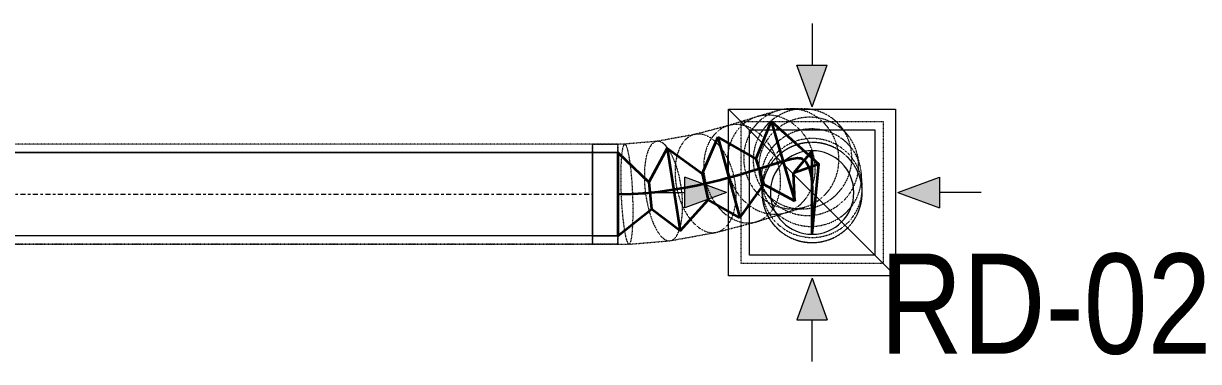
# Model space of a CAD drawing. Header units: inches. Extents: x -83664 to 20107, y -47222 to 19398.
# Drawn here: x 5809 to 8623, y -36241 to -35431 of the extents above; entities that cross this region are included whole.
import ezdxf

# ---------------------------------------------------------------- set-up
doc = ezdxf.new("R2010")
doc.units = ezdxf.units.IN
doc.header["$MEASUREMENT"] = 0
doc.linetypes.add('Center', pattern=[29.999999, 12, -6, 6, -6])
doc.linetypes.add('Hidden 0_50', pattern=[1.0584, 0.5292, -0.5292])
for name, color, linetype, lineweight in [('A-DETL-GENF', 7, 'Continuous', 9), ('G-ANNO-TEXT', 7, 'Continuous', 9), ('M-HVAC-CDFF', 7, 'Continuous', 9), ('M-HVAC-DUCT-CNTR', 7, 'Center', 9)]:
    doc.layers.add(name, color=color, linetype=linetype, lineweight=lineweight)
doc.layers.add('M-HVAC-DUCT', color=7, linetype='Continuous', lineweight=9, true_color=0xffe97f)
doc.layers.add('M-HVAC-DUCT-PATT', color=7, linetype='Continuous', lineweight=35, true_color=0x007f00)
doc.styles.add('Arial Narrow_21', font='ARIALN.TTF', dxfattribs={"height": 240})

# ---------------------------------------------------------------- blocks, each defined once
blk = doc.blocks.new('GCE-AT-Return Air Rectangular Diffuser - 300X300-7590694-FIRST FLOOR AC CONDITIONING LAYOUT - PART A')
at = {"layer": 'A-DETL-GENF', "true_color": 0xff00ff}
for points in [[(0, 205), (36.4, 305), (-36.4, 305)], [(-305, -36.4), (-205, 0), (-305, 36.4)], [(305, -36.4), (305, 36.4), (205, 0)], [(36.4, -305), (0, -205), (-36.4, -305)]]:
    blk.add_hatch(color=6, dxfattribs=at).paths.add_polyline_path(points)
at = {"layer": 'A-DETL-GENF', "color": 6, "true_color": 0xff00ff}
for p, q in [((0, 405), (0, 305)), ((0, 205), (-36.4, 305)), ((-36.4, 305), (36.4, 305)), ((0, 205), (36.4, 305)), ((-200, 200), (200, 200)), ((-200, -200), (-200, 200)), ((-200, 200), (200, -200)), ((200, 200), (200, -200)), ((-205, 0), (-305, 36.4)), ((-305, -36.4), (-305, 36.4)), ((205, 0), (305, 36.4)), ((305, 36.4), (305, -36.4)), ((405, 0), (305, 0)), ((-405, 0), (-305, 0)), ((-205, 0), (-305, -36.4)), ((205, 0), (305, -36.4)), ((200, -200), (-200, -200)), ((0, -205), (-36.4, -305)), ((0, -205), (36.4, -305)), ((-36.4, -305), (36.4, -305)), ((0, -405), (0, -305))]:
    blk.add_line(p, q, dxfattribs=at)
blk = doc.blocks.new('M_Rectangular to Round Transition - Angle - 45 Degree-V62-FIRST FLOOR AC CONDITIONING LAYOUT - PART A')
at = {"layer": 'M-HVAC-DUCT', "color": 6, "true_color": 0xff00ff}
for p, q in [((0, 100), (60.4, 100)), ((60.4, 100), (0, 100)), ((0, 100), (0, -100)), ((0, -100), (0, 100)), ((60.4, 0), (60.4, 100)), ((60.4, 0), (60.4, 100)), ((60.4, -100), (60.4, 0)), ((60.4, -100), (60.4, 0)), ((0, -100), (60.4, -100)), ((60.4, -100), (0, -100))]:
    blk.add_line(p, q, dxfattribs=at)
blk = doc.blocks.new('M_Rectangular to Round Transition - Angle - 45 Degree-7606913-FIRST FLOOR AC CONDITIONING LAYOUT - PART A')
at = {"layer": 'M-HVAC-DUCT', "color": 6, "true_color": 0xff00ff}
for p, q in [((153610.5, 68092.7), (153910.5, 68092.7)), ((153610.5, 67792.7), (153610.5, 68092.7)), ((153910.5, 68092.7), (153910.5, 67792.7)), ((153910.5, 67792.7), (153610.5, 67792.7))]:
    blk.add_line(p, q, dxfattribs=at)
for start, end in [(90, 180), (0, 90), (180, 270), (270, 0)]:
    blk.add_arc((153760.5, 67942.7), 100, start, end, dxfattribs=at)
blk = doc.blocks.new('TEMW-SMBZ-HO-BM-HVAC-00002_rvt-1-FIRST FLOOR AC CONDITIONING LAYOUT - PART A')
at = {"layer": 'M-HVAC-DUCT', "color": 6, "linetype": 'Hidden 0_50', "true_color": 0xff00ff}
for p, q in [((159072.4, 62732), (159022.7, 62717.4)), ((159134, 62736.3), (159103.1, 62736.4)), ((158955.2, 62696.4), (158871.7, 62674.4)), ((159021.5, 62717), (158952.5, 62695.7)), ((158984.4, 62365.8), (158984.4, 62705.8)), ((158984.4, 62705.8), (159324.4, 62705.8)), ((159324.4, 62705.8), (159324.4, 62365.8)), ((158874.8, 62675.1), (158781.9, 62658.2)), ((159239.9, 62673.2), (159223, 62693.9)), ((158628.4, 62651.8), (156718.4, 62651.8)), ((158628.4, 62651.8), (156718.4, 62651.8)), ((158628.4, 62411.8), (158628.4, 62651.8)), ((158628.4, 62651.8), (158628.4, 62411.8)), ((158628.4, 62651.8), (158688.8, 62651.8)), ((158688.8, 62651.8), (158628.4, 62651.8)), ((158628.4, 62411.8), (158628.4, 62651.8)), ((158628.4, 62651.8), (158628.4, 62411.8)), ((158705.9, 62651.8), (158688.8, 62651.8)), ((158688.8, 62651.8), (158688.8, 62411.8)), ((158688.8, 62651.8), (158688.8, 62411.8)), ((158688.8, 62531.8), (158688.8, 62651.8)), ((158688.8, 62531.8), (158688.8, 62651.8)), ((158783.3, 62658.4), (158705.8, 62651.8)), ((159269.4, 62599.4), (159262.3, 62628.3)), ((159029.8, 62568.5), (159036, 62543.2)), ((159033, 62562.3), (159034.7, 62538.2)), ((159274.2, 62555), (159272.4, 62580.3)), ((158688.8, 62411.8), (158688.8, 62531.8)), ((158688.8, 62411.8), (158688.8, 62531.8)), ((159034.4, 62547.5), (159034.4, 62536.8)), ((159039.8, 62538.8), (159052.1, 62523.7)), ((159274.3, 62534.7), (159274.4, 62545.6)), ((159090.8, 62487.3), (159136.8, 62500.8)), ((159021.3, 62465.7), (159092.1, 62487.7)), ((159106.1, 62496.4), (159128.8, 62496.4)), ((158926.9, 62440.8), (159018.6, 62464.9)), ((158716.1, 62411.8), (158813.6, 62420.1)), ((158815.1, 62420.3), (158923.8, 62440.1)), ((156718.4, 62411.8), (158628.4, 62411.8)), ((158628.4, 62411.8), (156718.4, 62411.8)), ((158628.4, 62411.8), (158688.8, 62411.8)), ((158688.8, 62411.8), (158628.4, 62411.8)), ((158688.8, 62411.8), (158716, 62411.8)), ((159324.4, 62365.8), (158984.4, 62365.8))]:
    blk.add_line(p, q, dxfattribs=at)
at = {"layer": 'M-HVAC-DUCT', "color": 6, "true_color": 0xff00ff}
for p, q in [((156718.4, 62631.8), (158628.4, 62631.8)), ((158628.4, 62631.8), (156718.4, 62631.8)), ((158628.4, 62631.8), (158628.4, 62431.8)), ((158628.4, 62431.8), (158628.4, 62631.8)), ((158628.4, 62431.8), (156718.4, 62431.8)), ((158628.4, 62431.8), (156718.4, 62431.8))]:
    blk.add_line(p, q, dxfattribs=at)
at = {"layer": 'M-HVAC-DUCT', "color": 6, "linetype": 'Hidden 0_50', "true_color": 0xff00ff}
for start, end in [(90, 180), (97.2318, 277.2318), (277.2318, 97.2318), (0, 90), (180, 270), (270, 0)]:
    blk.add_arc((159154.4, 62535.8), 120, start, end, dxfattribs=at)
for points in [[(159084.5, 62734.8), (159074.7, 62733.1), (159055.6, 62727), (159030.2, 62710.3), (159010, 62687.2), (158996.2, 62659.3), (158989.7, 62628.5), (158991.1, 62596.8), (159000.3, 62566.5), (159016.5, 62539.5), (159038.8, 62517.8), (159065.5, 62502.9), (159094.9, 62495.6), (159114.9, 62496.3), (159124.7, 62498)], [(159114.6, 62734.8), (159104.4, 62733.1), (159084.4, 62727), (159057.6, 62710.3), (159035.8, 62687.2), (159020.5, 62659.3), (159012.8, 62628.4), (159013.2, 62596.7), (159021.6, 62566.4), (159037.5, 62539.5), (159059.8, 62517.8), (159087, 62502.8), (159117.2, 62495.6), (159138, 62496.2), (159148.2, 62497.9)], [(159124.7, 62498), (159134.5, 62499.7), (159153.6, 62505.8), (159179, 62522.5), (159199.2, 62545.6), (159213, 62573.5), (159219.5, 62604.4), (159218.1, 62636), (159208.9, 62666.4), (159192.7, 62693.3), (159170.4, 62715), (159143.7, 62730), (159114.3, 62737.2), (159094.3, 62736.5), (159084.5, 62734.8)], [(159148.2, 62497.9), (159158.4, 62499.6), (159178.4, 62505.7), (159205.2, 62522.4), (159227, 62545.5), (159242.3, 62573.4), (159250, 62604.3), (159249.7, 62636), (159241.2, 62666.3), (159225.3, 62693.2), (159203, 62714.9), (159175.8, 62729.9), (159145.6, 62737.1), (159124.9, 62736.5), (159114.6, 62734.8)], [(158963.1, 62698), (158955.3, 62696.9), (158940.3, 62692.1), (158921, 62677.2), (158906.2, 62655.8), (158896.9, 62629.2), (158893.7, 62599.3), (158896.9, 62568.2), (158906.2, 62537.9), (158921, 62510.5), (158940.3, 62487.9), (158962.8, 62471.7), (158986.9, 62462.8), (159002.9, 62462.3), (159010.7, 62463.4)], [(159033.7, 62719.9), (159024.7, 62718.5), (159007.4, 62712.9), (158984.7, 62696.9), (158966.9, 62674.6), (158955.2, 62647.3), (158950.5, 62616.9), (158953, 62585.6), (158962.6, 62555.4), (158978.6, 62528.4), (158999.9, 62506.4), (159025.1, 62491), (159052.5, 62483.1), (159070.9, 62483.3), (159079.8, 62484.8)], [(159010.7, 62463.4), (159018.5, 62464.5), (159033.5, 62469.3), (159052.8, 62484.2), (159067.6, 62505.6), (159076.9, 62532.2), (159080.1, 62562.1), (159076.9, 62593.2), (159067.6, 62623.5), (159052.8, 62650.9), (159033.5, 62673.5), (159011, 62689.7), (158986.9, 62698.6), (158970.8, 62699.1), (158963.1, 62698)], [(159130.9, 62714.8), (159120.6, 62713.3), (159100.2, 62707.6), (159072.8, 62691.6), (159050.4, 62669.3), (159034.5, 62642.1), (159026.2, 62612), (159026.1, 62580.9), (159034.1, 62551), (159049.8, 62524.4), (159072, 62502.8), (159099.3, 62487.7), (159129.8, 62480.1), (159150.8, 62480.5), (159161.2, 62482)], [(159079.8, 62484.8), (159088.8, 62486.2), (159106.2, 62491.8), (159128.9, 62507.8), (159146.6, 62530.1), (159158.3, 62557.4), (159163, 62587.8), (159160.5, 62619.1), (159151, 62649.3), (159135, 62676.3), (159113.6, 62698.3), (159088.5, 62713.7), (159061.1, 62721.5), (159042.7, 62721.4), (159033.7, 62719.9)], [(159161.2, 62482), (159171.5, 62483.5), (159191.9, 62489.2), (159219.3, 62505.2), (159241.7, 62527.5), (159257.6, 62554.7), (159265.9, 62584.9), (159266, 62615.9), (159257.9, 62645.8), (159242.3, 62672.4), (159220, 62694), (159192.7, 62709.1), (159162.3, 62716.7), (159141.3, 62716.3), (159130.9, 62714.8)], [(158877.9, 62675.6), (158871.7, 62674.9), (158860.1, 62670.9), (158845.1, 62657.2), (158833.9, 62636.7), (158827.2, 62610.8), (158825.4, 62581.3), (158828.6, 62550.2), (158836.6, 62519.6), (158848.9, 62491.5), (158864.6, 62468), (158882.7, 62450.6), (158902, 62440.5), (158914.6, 62439), (158920.8, 62439.7)], [(158920.8, 62439.7), (158926.9, 62440.3), (158938.6, 62444.3), (158953.5, 62458), (158964.7, 62478.5), (158971.4, 62504.4), (158973.3, 62533.9), (158970.1, 62565.1), (158962, 62595.7), (158949.7, 62623.7), (158934, 62647.2), (158915.9, 62664.7), (158896.7, 62674.8), (158884, 62676.2), (158877.9, 62675.6)], [(159137.7, 62687.1), (159127.3, 62685.7), (159106.9, 62680.4), (159079.4, 62664.9), (159056.9, 62643), (159040.9, 62616.2), (159032.5, 62586.4), (159032.3, 62555.5), (159040.3, 62525.8), (159056, 62499.1), (159078.3, 62477.3), (159105.6, 62462), (159136.2, 62454.1), (159157.3, 62454.1), (159167.7, 62455.5)], [(159167.7, 62455.5), (159178.1, 62456.9), (159198.5, 62462.2), (159226, 62477.7), (159248.5, 62499.6), (159264.5, 62526.4), (159272.9, 62556.2), (159273.1, 62587.1), (159265, 62616.8), (159249.4, 62643.5), (159227.1, 62665.3), (159199.7, 62680.6), (159169.2, 62688.5), (159148.1, 62688.5), (159137.7, 62687.1)], [(158705.9, 62651.8), (158704.6, 62651.8), (158702.4, 62649), (158699.5, 62636.9), (158697.3, 62617.6), (158696.2, 62592.5), (158696, 62563.2), (158696.8, 62531.8), (158698.6, 62500.4), (158701.3, 62471.1), (158704.6, 62446), (158708.3, 62426.7), (158712.2, 62414.5), (158714.7, 62411.8), (158716, 62411.8)], [(158716, 62411.8), (158717.2, 62411.8), (158719.5, 62414.5), (158722.4, 62426.7), (158724.5, 62446), (158725.7, 62471.1), (158725.9, 62500.4), (158725.1, 62531.8), (158723.3, 62563.2), (158720.6, 62592.5), (158717.3, 62617.6), (158713.6, 62636.9), (158709.6, 62649), (158707.1, 62651.8), (158705.9, 62651.8)], [(158783.7, 62658.4), (158779.9, 62658.2), (158772.8, 62655), (158763.6, 62642.4), (158756.9, 62622.7), (158753.1, 62597.3), (158752.3, 62568), (158754.6, 62536.7), (158760, 62505.6), (158768, 62476.8), (158778, 62452.2), (158789.4, 62433.6), (158801.5, 62422.2), (158809.4, 62419.9), (158813.2, 62420.1)], [(158813.2, 62420.1), (158817, 62420.3), (158824.2, 62423.5), (158833.3, 62436.1), (158840, 62455.8), (158843.9, 62481.2), (158844.7, 62510.5), (158842.3, 62541.8), (158837, 62572.9), (158829, 62601.7), (158818.9, 62626.3), (158807.5, 62644.9), (158795.4, 62656.4), (158787.6, 62658.7), (158783.7, 62658.4)], [(159139.2, 62654.8), (159128.9, 62653.5), (159108.4, 62648.1), (159080.9, 62632.4), (159058.4, 62610.1), (159042.4, 62582.7), (159034.1, 62552.2), (159033.9, 62520.5), (159042, 62489.8), (159057.7, 62462.3), (159080, 62439.8), (159107.4, 62423.9), (159137.9, 62415.5), (159159.1, 62415.4), (159169.5, 62416.7)], [(159139.3, 62664.2), (159128.9, 62662.9), (159108.5, 62657.6), (159081, 62642), (159058.5, 62620), (159042.5, 62592.9), (159034.2, 62562.7), (159034, 62531.4), (159042.1, 62501.1), (159057.8, 62473.9), (159080.1, 62451.7), (159107.5, 62435.9), (159138.1, 62427.7), (159159.2, 62427.6), (159169.6, 62428.9)], [(159169.5, 62416.7), (159179.8, 62418), (159200.3, 62423.4), (159227.8, 62439.1), (159250.3, 62461.4), (159266.3, 62488.8), (159274.6, 62519.4), (159274.8, 62551.1), (159266.7, 62581.7), (159251, 62609.2), (159228.7, 62631.7), (159201.3, 62647.7), (159170.8, 62656), (159149.6, 62656.1), (159139.2, 62654.8)], [(159169.6, 62428.9), (159180, 62430.3), (159200.4, 62435.6), (159227.9, 62451.1), (159250.4, 62473.2), (159266.4, 62500.2), (159274.7, 62530.5), (159274.9, 62561.8), (159266.8, 62592.1), (159251.1, 62619.2), (159228.8, 62641.5), (159201.4, 62657.2), (159170.8, 62665.4), (159149.7, 62665.5), (159139.3, 62664.2)]]:
    blk.add_open_spline(points, degree=3, dxfattribs=at)
at = {"layer": 'M-HVAC-DUCT-CNTR', "color": 6, "true_color": 0xff00ff}
blk.add_line((156718.4, 62531.8), (158628.4, 62531.8), dxfattribs=at)
at = {"layer": 'M-HVAC-DUCT-CNTR', "color": 6, "linetype": 'Continuous', "lineweight": 35, "true_color": 0xff00ff}
blk.add_open_spline([(158688.8, 62531.8), (158865.3, 62531.8), (159068.6, 62611.3), (159158.6, 62626.5), (159154.4, 62535.8), (159154.4, 62535.8)], degree=3, knots=[0, 0, 0, 0, 1.737587, 2.204386, 3.69576, 3.69576, 3.69576, 3.69576], dxfattribs=at)
at = {"layer": 'M-HVAC-DUCT-PATT', "color": 6, "true_color": 0xff00ff}
for p, q in [((159056, 62706.8), (159019.7, 62616.8)), ((159056, 62706.8), (159170.8, 62603.6)), ((159056, 62706.8), (159113.1, 62515.1)), ((159056, 62706.8), (159113.1, 62515.1)), ((158928.9, 62668.2), (158891.4, 62581.5)), ((158928.9, 62668.2), (159019.7, 62616.8)), ((158928.9, 62668.2), (158981.6, 62475.2)), ((158928.9, 62668.2), (158981.6, 62475.2)), ((158807.4, 62641.7), (158763.7, 62560.2)), ((158807.4, 62641.7), (158891.4, 62581.5)), ((158807.4, 62641.7), (158838.2, 62444.1)), ((158807.4, 62641.7), (158838.2, 62444.1)), ((158688.8, 62631.8), (158763.7, 62560.2)), ((158688.8, 62631.8), (158688.8, 62431.8)), ((158688.8, 62631.8), (158688.8, 62431.8)), ((159019.7, 62616.8), (159039.1, 62554.9)), ((159154.4, 62635.8), (159109.7, 62581.7)), ((159154.4, 62435.8), (159154.4, 62635.8)), ((159170.8, 62603.6), (159109.7, 62581.7)), ((159154.4, 62435.8), (159170.8, 62603.6)), ((158763.7, 62560.2), (158769.6, 62495.6)), ((158891.4, 62581.5), (158905.8, 62518.2)), ((158981.6, 62475.2), (159039.1, 62554.9)), ((159113.1, 62515.1), (159039.1, 62554.9)), ((159113.1, 62515.1), (159109.7, 62581.7)), ((158838.2, 62444.1), (158905.8, 62518.2)), ((158981.6, 62475.2), (158905.8, 62518.2)), ((158688.8, 62431.8), (158769.6, 62495.6)), ((158838.2, 62444.1), (158769.6, 62495.6))]:
    blk.add_line(p, q, dxfattribs=at)
at = {"layer": 'M-HVAC-CDFF', "color": 6, "linetype": 'Hidden 0_50', "lineweight": 9, "true_color": 0xff00ff}
blk.add_blockref('GCE-AT-Return Air Rectangular Diffuser - 300X300-7590694-FIRST FLOOR AC CONDITIONING LAYOUT - PART A', (159154.4, 62535.8), dxfattribs=at)
at = {"layer": 'M-HVAC-DUCT', "color": 6, "linetype": 'Hidden 0_50', "lineweight": 9, "true_color": 0xff00ff}
for name, p in [('M_Rectangular to Round Transition - Angle - 45 Degree-7606913-FIRST FLOOR AC CONDITIONING LAYOUT - PART A', (5393.9, -5406.9)), ('M_Rectangular to Round Transition - Angle - 45 Degree-V62-FIRST FLOOR AC CONDITIONING LAYOUT - PART A', (158628.4, 62531.8))]:
    blk.add_blockref(name, p, dxfattribs=at)
blk = doc.blocks.new('TEMW-SMBZ-HO-BM-HVAC-00002_rvt-2-FIRST FLOOR AC CONDITIONING LAYOUT - PART A')
at = {"layer": 'M-HVAC-DUCT', "color": 6, "linetype": 'Hidden 0_50', "true_color": 0xff00ff}
for p, q in [((159072.4, 62732), (159022.7, 62717.4)), ((159134, 62736.3), (159103.1, 62736.4)), ((158955.2, 62696.4), (158871.7, 62674.4)), ((159021.5, 62717), (158952.5, 62695.7)), ((158984.4, 62365.8), (158984.4, 62705.8)), ((158984.4, 62705.8), (159324.4, 62705.8)), ((159324.4, 62705.8), (159324.4, 62365.8)), ((158874.8, 62675.1), (158781.9, 62658.2)), ((159239.9, 62673.2), (159223, 62693.9)), ((158628.4, 62651.8), (156718.4, 62651.8)), ((158628.4, 62651.8), (156718.4, 62651.8)), ((158628.4, 62411.8), (158628.4, 62651.8)), ((158628.4, 62651.8), (158628.4, 62411.8)), ((158628.4, 62651.8), (158688.8, 62651.8)), ((158688.8, 62651.8), (158628.4, 62651.8)), ((158628.4, 62411.8), (158628.4, 62651.8)), ((158628.4, 62651.8), (158628.4, 62411.8)), ((158705.9, 62651.8), (158688.8, 62651.8)), ((158688.8, 62651.8), (158688.8, 62411.8)), ((158688.8, 62651.8), (158688.8, 62411.8)), ((158688.8, 62531.8), (158688.8, 62651.8)), ((158688.8, 62531.8), (158688.8, 62651.8)), ((158783.3, 62658.4), (158705.8, 62651.8)), ((159269.4, 62599.4), (159262.3, 62628.3)), ((159029.8, 62568.5), (159036, 62543.2)), ((159033, 62562.3), (159034.7, 62538.2)), ((159274.2, 62555), (159272.4, 62580.3)), ((158688.8, 62411.8), (158688.8, 62531.8)), ((158688.8, 62411.8), (158688.8, 62531.8)), ((159034.4, 62547.5), (159034.4, 62536.8)), ((159039.8, 62538.8), (159052.1, 62523.7)), ((159274.3, 62534.7), (159274.4, 62545.6)), ((159090.8, 62487.3), (159136.8, 62500.8)), ((159021.3, 62465.7), (159092.1, 62487.7)), ((159106.1, 62496.4), (159128.8, 62496.4)), ((158926.9, 62440.8), (159018.6, 62464.9)), ((158716.1, 62411.8), (158813.6, 62420.1)), ((158815.1, 62420.3), (158923.8, 62440.1)), ((156718.4, 62411.8), (158628.4, 62411.8)), ((158628.4, 62411.8), (156718.4, 62411.8)), ((158628.4, 62411.8), (158688.8, 62411.8)), ((158688.8, 62411.8), (158628.4, 62411.8)), ((158688.8, 62411.8), (158716, 62411.8)), ((159324.4, 62365.8), (158984.4, 62365.8))]:
    blk.add_line(p, q, dxfattribs=at)
at = {"layer": 'M-HVAC-DUCT', "color": 6, "true_color": 0xff00ff}
for p, q in [((156718.4, 62631.8), (158628.4, 62631.8)), ((158628.4, 62631.8), (156718.4, 62631.8)), ((158628.4, 62631.8), (158628.4, 62431.8)), ((158628.4, 62431.8), (158628.4, 62631.8)), ((158628.4, 62431.8), (156718.4, 62431.8)), ((158628.4, 62431.8), (156718.4, 62431.8))]:
    blk.add_line(p, q, dxfattribs=at)
at = {"layer": 'M-HVAC-DUCT', "color": 6, "linetype": 'Hidden 0_50', "true_color": 0xff00ff}
for start, end in [(90, 180), (97.2318, 277.2318), (277.2318, 97.2318), (0, 90), (180, 270), (270, 0)]:
    blk.add_arc((159154.4, 62535.8), 120, start, end, dxfattribs=at)
for points in [[(159084.5, 62734.8), (159074.7, 62733.1), (159055.6, 62727), (159030.2, 62710.3), (159010, 62687.2), (158996.2, 62659.3), (158989.7, 62628.5), (158991.1, 62596.8), (159000.3, 62566.5), (159016.5, 62539.5), (159038.8, 62517.8), (159065.5, 62502.9), (159094.9, 62495.6), (159114.9, 62496.3), (159124.7, 62498)], [(159114.6, 62734.8), (159104.4, 62733.1), (159084.4, 62727), (159057.6, 62710.3), (159035.8, 62687.2), (159020.5, 62659.3), (159012.8, 62628.4), (159013.2, 62596.7), (159021.6, 62566.4), (159037.5, 62539.5), (159059.8, 62517.8), (159087, 62502.8), (159117.2, 62495.6), (159138, 62496.2), (159148.2, 62497.9)], [(159124.7, 62498), (159134.5, 62499.7), (159153.6, 62505.8), (159179, 62522.5), (159199.2, 62545.6), (159213, 62573.5), (159219.5, 62604.4), (159218.1, 62636), (159208.9, 62666.4), (159192.7, 62693.3), (159170.4, 62715), (159143.7, 62730), (159114.3, 62737.2), (159094.3, 62736.5), (159084.5, 62734.8)], [(159148.2, 62497.9), (159158.4, 62499.6), (159178.4, 62505.7), (159205.2, 62522.4), (159227, 62545.5), (159242.3, 62573.4), (159250, 62604.3), (159249.7, 62636), (159241.2, 62666.3), (159225.3, 62693.2), (159203, 62714.9), (159175.8, 62729.9), (159145.6, 62737.1), (159124.9, 62736.5), (159114.6, 62734.8)], [(158963.1, 62698), (158955.3, 62696.9), (158940.3, 62692.1), (158921, 62677.2), (158906.2, 62655.8), (158896.9, 62629.2), (158893.7, 62599.3), (158896.9, 62568.2), (158906.2, 62537.9), (158921, 62510.5), (158940.3, 62487.9), (158962.8, 62471.7), (158986.9, 62462.8), (159002.9, 62462.3), (159010.7, 62463.4)], [(159033.7, 62719.9), (159024.7, 62718.5), (159007.4, 62712.9), (158984.7, 62696.9), (158966.9, 62674.6), (158955.2, 62647.3), (158950.5, 62616.9), (158953, 62585.6), (158962.6, 62555.4), (158978.6, 62528.4), (158999.9, 62506.4), (159025.1, 62491), (159052.5, 62483.1), (159070.9, 62483.3), (159079.8, 62484.8)], [(159010.7, 62463.4), (159018.5, 62464.5), (159033.5, 62469.3), (159052.8, 62484.2), (159067.6, 62505.6), (159076.9, 62532.2), (159080.1, 62562.1), (159076.9, 62593.2), (159067.6, 62623.5), (159052.8, 62650.9), (159033.5, 62673.5), (159011, 62689.7), (158986.9, 62698.6), (158970.8, 62699.1), (158963.1, 62698)], [(159130.9, 62714.8), (159120.6, 62713.3), (159100.2, 62707.6), (159072.8, 62691.6), (159050.4, 62669.3), (159034.5, 62642.1), (159026.2, 62612), (159026.1, 62580.9), (159034.1, 62551), (159049.8, 62524.4), (159072, 62502.8), (159099.3, 62487.7), (159129.8, 62480.1), (159150.8, 62480.5), (159161.2, 62482)], [(159079.8, 62484.8), (159088.8, 62486.2), (159106.2, 62491.8), (159128.9, 62507.8), (159146.6, 62530.1), (159158.3, 62557.4), (159163, 62587.8), (159160.5, 62619.1), (159151, 62649.3), (159135, 62676.3), (159113.6, 62698.3), (159088.5, 62713.7), (159061.1, 62721.5), (159042.7, 62721.4), (159033.7, 62719.9)], [(159161.2, 62482), (159171.5, 62483.5), (159191.9, 62489.2), (159219.3, 62505.2), (159241.7, 62527.5), (159257.6, 62554.7), (159265.9, 62584.9), (159266, 62615.9), (159257.9, 62645.8), (159242.3, 62672.4), (159220, 62694), (159192.7, 62709.1), (159162.3, 62716.7), (159141.3, 62716.3), (159130.9, 62714.8)], [(158877.9, 62675.6), (158871.7, 62674.9), (158860.1, 62670.9), (158845.1, 62657.2), (158833.9, 62636.7), (158827.2, 62610.8), (158825.4, 62581.3), (158828.6, 62550.2), (158836.6, 62519.6), (158848.9, 62491.5), (158864.6, 62468), (158882.7, 62450.6), (158902, 62440.5), (158914.6, 62439), (158920.8, 62439.7)], [(158920.8, 62439.7), (158926.9, 62440.3), (158938.6, 62444.3), (158953.5, 62458), (158964.7, 62478.5), (158971.4, 62504.4), (158973.3, 62533.9), (158970.1, 62565.1), (158962, 62595.7), (158949.7, 62623.7), (158934, 62647.2), (158915.9, 62664.7), (158896.7, 62674.8), (158884, 62676.2), (158877.9, 62675.6)], [(159137.7, 62687.1), (159127.3, 62685.7), (159106.9, 62680.4), (159079.4, 62664.9), (159056.9, 62643), (159040.9, 62616.2), (159032.5, 62586.4), (159032.3, 62555.5), (159040.3, 62525.8), (159056, 62499.1), (159078.3, 62477.3), (159105.6, 62462), (159136.2, 62454.1), (159157.3, 62454.1), (159167.7, 62455.5)], [(159167.7, 62455.5), (159178.1, 62456.9), (159198.5, 62462.2), (159226, 62477.7), (159248.5, 62499.6), (159264.5, 62526.4), (159272.9, 62556.2), (159273.1, 62587.1), (159265, 62616.8), (159249.4, 62643.5), (159227.1, 62665.3), (159199.7, 62680.6), (159169.2, 62688.5), (159148.1, 62688.5), (159137.7, 62687.1)], [(158705.9, 62651.8), (158704.6, 62651.8), (158702.4, 62649), (158699.5, 62636.9), (158697.3, 62617.6), (158696.2, 62592.5), (158696, 62563.2), (158696.8, 62531.8), (158698.6, 62500.4), (158701.3, 62471.1), (158704.6, 62446), (158708.3, 62426.7), (158712.2, 62414.5), (158714.7, 62411.8), (158716, 62411.8)], [(158716, 62411.8), (158717.2, 62411.8), (158719.5, 62414.5), (158722.4, 62426.7), (158724.5, 62446), (158725.7, 62471.1), (158725.9, 62500.4), (158725.1, 62531.8), (158723.3, 62563.2), (158720.6, 62592.5), (158717.3, 62617.6), (158713.6, 62636.9), (158709.6, 62649), (158707.1, 62651.8), (158705.9, 62651.8)], [(158783.7, 62658.4), (158779.9, 62658.2), (158772.8, 62655), (158763.6, 62642.4), (158756.9, 62622.7), (158753.1, 62597.3), (158752.3, 62568), (158754.6, 62536.7), (158760, 62505.6), (158768, 62476.8), (158778, 62452.2), (158789.4, 62433.6), (158801.5, 62422.2), (158809.4, 62419.9), (158813.2, 62420.1)], [(158813.2, 62420.1), (158817, 62420.3), (158824.2, 62423.5), (158833.3, 62436.1), (158840, 62455.8), (158843.9, 62481.2), (158844.7, 62510.5), (158842.3, 62541.8), (158837, 62572.9), (158829, 62601.7), (158818.9, 62626.3), (158807.5, 62644.9), (158795.4, 62656.4), (158787.6, 62658.7), (158783.7, 62658.4)], [(159139.2, 62654.8), (159128.9, 62653.5), (159108.4, 62648.1), (159080.9, 62632.4), (159058.4, 62610.1), (159042.4, 62582.7), (159034.1, 62552.2), (159033.9, 62520.5), (159042, 62489.8), (159057.7, 62462.3), (159080, 62439.8), (159107.4, 62423.9), (159137.9, 62415.5), (159159.1, 62415.4), (159169.5, 62416.7)], [(159139.3, 62664.2), (159128.9, 62662.9), (159108.5, 62657.6), (159081, 62642), (159058.5, 62620), (159042.5, 62592.9), (159034.2, 62562.7), (159034, 62531.4), (159042.1, 62501.1), (159057.8, 62473.9), (159080.1, 62451.7), (159107.5, 62435.9), (159138.1, 62427.7), (159159.2, 62427.6), (159169.6, 62428.9)], [(159169.5, 62416.7), (159179.8, 62418), (159200.3, 62423.4), (159227.8, 62439.1), (159250.3, 62461.4), (159266.3, 62488.8), (159274.6, 62519.4), (159274.8, 62551.1), (159266.7, 62581.7), (159251, 62609.2), (159228.7, 62631.7), (159201.3, 62647.7), (159170.8, 62656), (159149.6, 62656.1), (159139.2, 62654.8)], [(159169.6, 62428.9), (159180, 62430.3), (159200.4, 62435.6), (159227.9, 62451.1), (159250.4, 62473.2), (159266.4, 62500.2), (159274.7, 62530.5), (159274.9, 62561.8), (159266.8, 62592.1), (159251.1, 62619.2), (159228.8, 62641.5), (159201.4, 62657.2), (159170.8, 62665.4), (159149.7, 62665.5), (159139.3, 62664.2)]]:
    blk.add_open_spline(points, degree=3, dxfattribs=at)
at = {"layer": 'M-HVAC-DUCT-CNTR', "color": 6, "true_color": 0xff00ff}
blk.add_line((156718.4, 62531.8), (158628.4, 62531.8), dxfattribs=at)
at = {"layer": 'M-HVAC-DUCT-CNTR', "color": 6, "linetype": 'Continuous', "lineweight": 35, "true_color": 0xff00ff}
blk.add_open_spline([(158688.8, 62531.8), (158865.3, 62531.8), (159068.6, 62611.3), (159158.6, 62626.5), (159154.4, 62535.8), (159154.4, 62535.8)], degree=3, knots=[0, 0, 0, 0, 1.737587, 2.204386, 3.69576, 3.69576, 3.69576, 3.69576], dxfattribs=at)
at = {"layer": 'M-HVAC-DUCT-PATT', "color": 6, "true_color": 0xff00ff}
for p, q in [((159056, 62706.8), (159019.7, 62616.8)), ((159056, 62706.8), (159170.8, 62603.6)), ((159056, 62706.8), (159113.1, 62515.1)), ((159056, 62706.8), (159113.1, 62515.1)), ((158928.9, 62668.2), (158891.4, 62581.5)), ((158928.9, 62668.2), (159019.7, 62616.8)), ((158928.9, 62668.2), (158981.6, 62475.2)), ((158928.9, 62668.2), (158981.6, 62475.2)), ((158807.4, 62641.7), (158763.7, 62560.2)), ((158807.4, 62641.7), (158891.4, 62581.5)), ((158807.4, 62641.7), (158838.2, 62444.1)), ((158807.4, 62641.7), (158838.2, 62444.1)), ((158688.8, 62631.8), (158763.7, 62560.2)), ((158688.8, 62631.8), (158688.8, 62431.8)), ((158688.8, 62631.8), (158688.8, 62431.8)), ((159019.7, 62616.8), (159039.1, 62554.9)), ((159154.4, 62635.8), (159109.7, 62581.7)), ((159154.4, 62435.8), (159154.4, 62635.8)), ((159170.8, 62603.6), (159109.7, 62581.7)), ((159154.4, 62435.8), (159170.8, 62603.6)), ((158763.7, 62560.2), (158769.6, 62495.6)), ((158891.4, 62581.5), (158905.8, 62518.2)), ((158981.6, 62475.2), (159039.1, 62554.9)), ((159113.1, 62515.1), (159039.1, 62554.9)), ((159113.1, 62515.1), (159109.7, 62581.7)), ((158838.2, 62444.1), (158905.8, 62518.2)), ((158981.6, 62475.2), (158905.8, 62518.2)), ((158688.8, 62431.8), (158769.6, 62495.6)), ((158838.2, 62444.1), (158769.6, 62495.6))]:
    blk.add_line(p, q, dxfattribs=at)
at = {"layer": 'M-HVAC-CDFF', "color": 6, "linetype": 'Hidden 0_50', "lineweight": 9, "true_color": 0xff00ff}
blk.add_blockref('GCE-AT-Return Air Rectangular Diffuser - 300X300-7590694-FIRST FLOOR AC CONDITIONING LAYOUT - PART A', (159154.4, 62535.8), dxfattribs=at)
at = {"layer": 'M-HVAC-DUCT', "color": 6, "linetype": 'Hidden 0_50', "lineweight": 9, "true_color": 0xff00ff}
for name, p in [('M_Rectangular to Round Transition - Angle - 45 Degree-7606913-FIRST FLOOR AC CONDITIONING LAYOUT - PART A', (5393.9, -5406.9)), ('M_Rectangular to Round Transition - Angle - 45 Degree-V62-FIRST FLOOR AC CONDITIONING LAYOUT - PART A', (158628.4, 62531.8))]:
    blk.add_blockref(name, p, dxfattribs=at)

msp = doc.modelspace()

# ---------------------------------------------------------------- block references
at = {"lineweight": 5}
for name in ['TEMW-SMBZ-HO-BM-HVAC-00002_rvt-1-FIRST FLOOR AC CONDITIONING LAYOUT - PART A', 'TEMW-SMBZ-HO-BM-HVAC-00002_rvt-2-FIRST FLOOR AC CONDITIONING LAYOUT - PART A']:
    msp.add_blockref(name, (-151456.7, -98372.2), dxfattribs=at)

# ---------------------------------------------------------------- texts
at = {"layer": 'G-ANNO-TEXT', "insert": (7859.9, -35982.8), "char_height": 240, "width": 1010.126, "attachment_point": 1, "style": 'Arial Narrow_21'}
msp.add_mtext('RD-02', dxfattribs=at)

doc.saveas('drawing.dxf')
